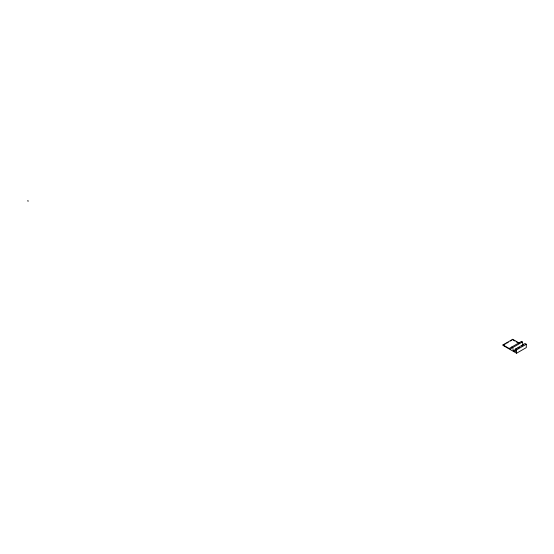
<?xml version="1.0" encoding="UTF-8"?>
<svg xmlns="http://www.w3.org/2000/svg" width="554" height="554" viewBox="0 0 554 554"><rect width="100%" height="100%" fill="white"/><g stroke="black" fill="none" stroke-linecap="round" stroke-linejoin="round"><path stroke-width="0.83" d="M502.956 344.913L509.181 348.508A3.456 1.994 60 0 0 511.709 347.046L512.685 347.607L513.336 350.807L515.781 351.465L515.303 349.117L525.026 343.508L526.3 344.242L526.3 347.607L516.577 353.223L502.956 345.364L502.956 344.913L512.685 339.297L518.911 342.891A3.456 1.994 60 0 0 519.243 343.071M503.704 344.934L505.206 344.069M506.702 343.203L508.198 342.337M510.442 341.042L511.938 340.177M509.181 348.508L521.439 341.43L522.408 341.991L523.066 345.19L521.57 346.056M512.685 347.607L522.408 341.991M513.336 350.807L516.328 349.082M517.831 348.217L519.327 347.351M515.303 349.117L516.577 349.858L526.3 344.242M28.019 201.026L27.714 200.777L28.199 201.047M513.399 340.163L514.832 340.987M516.266 341.818L517.699 342.642M516.577 349.858L516.577 353.223M512.685 339.297L512.685 339.747M521.439 341.43A3.456 1.994 60 0 1 521.369 342.157"/></g></svg>
